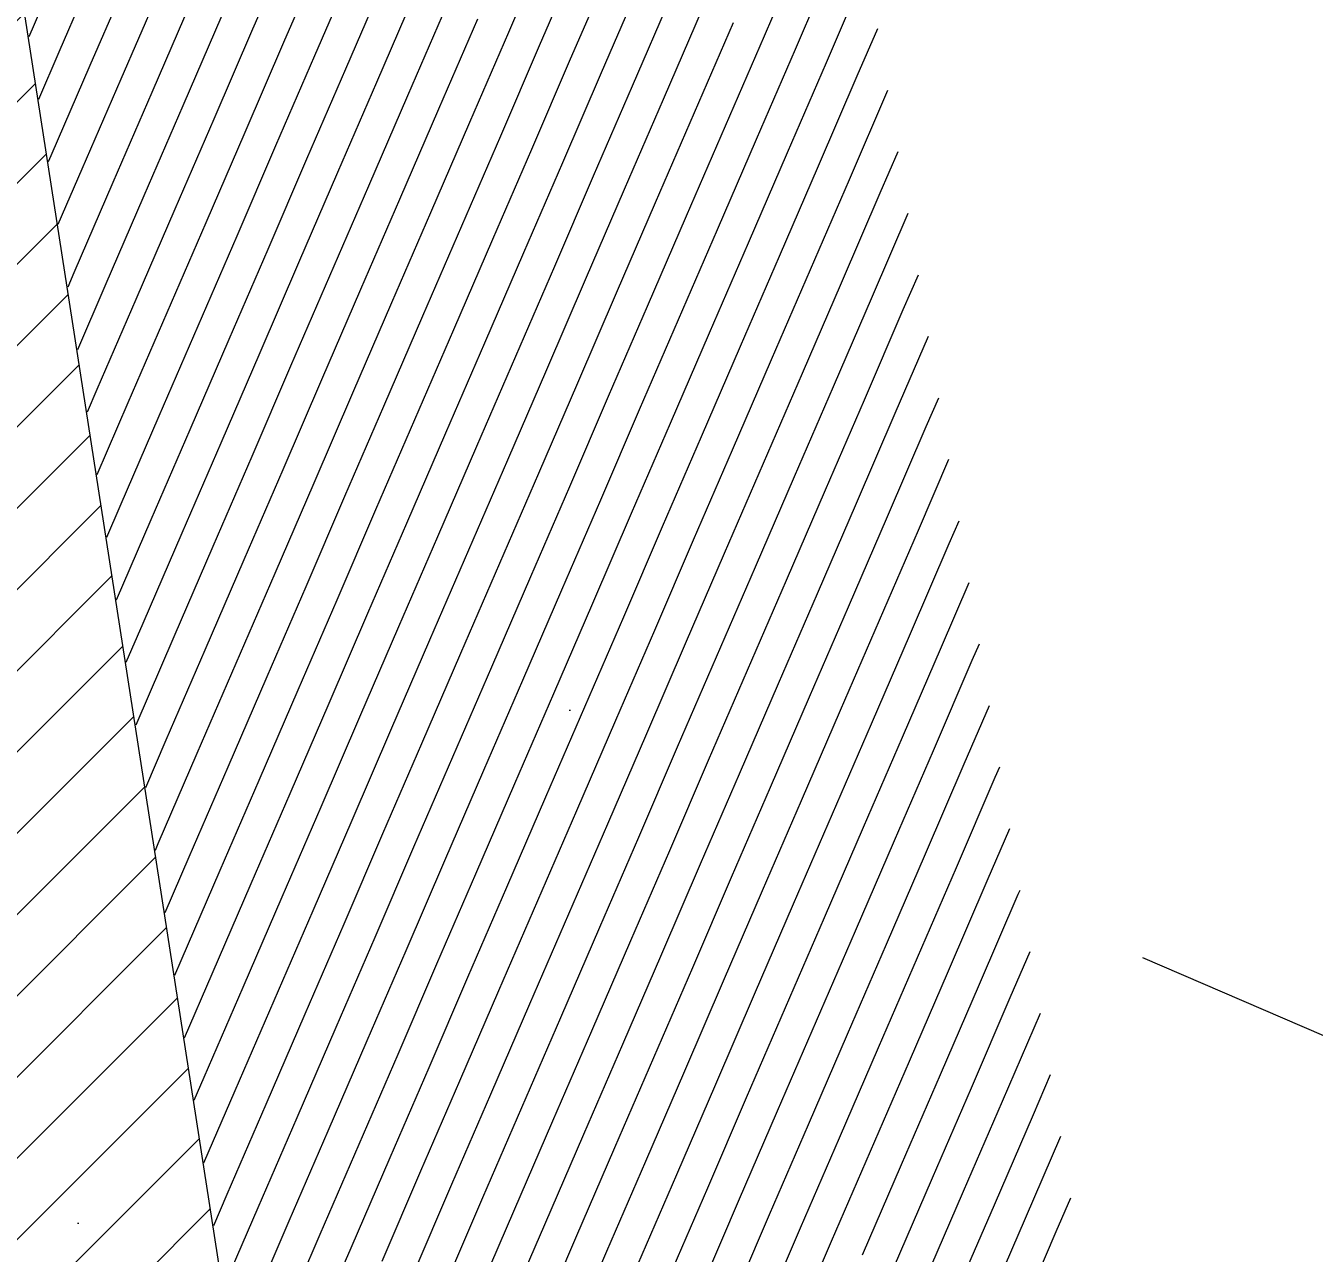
# Model space of a CAD drawing. Header units: millimetres. Extents: x 12535256 to 12566104, y 356204449 to 356234587.
# Drawn here: x 12556497 to 12559412, y 356211705 to 356214482 of the extents above; entities that cross this region are included whole.
import ezdxf
from ezdxf.enums import TextEntityAlignment as Align

# ---------------------------------------------------------------- set-up
doc = ezdxf.new("R2010")
doc.units = ezdxf.units.MM
doc.header["$MEASUREMENT"] = 0
doc.linetypes.add('Dot & Dashed', pattern=[6702.78, 3527.78, -1763.89, 0, -1411.11])
for name, color, linetype in [('New_010 Aussenwände', 7, 'Continuous'), ('New_110 Bemassungen Ausführung', 7, 'Continuous'), ('New_290 Raster _ Achsen', 7, 'Continuous')]:
    doc.layers.add(name, color=color, linetype=linetype)
for name, color, linetype, lineweight in [('New_010 Aussenwände_Pen_No__1', 7, 'Continuous', 13), ('New_010 Aussenwände_Pen_No__96', 8, 'Continuous', 13), ('New_110 Bemassungen Ausführung_Pen_No__1', 7, 'Continuous', 13), ('New_255 Plangrafiken_Pen_No__39', 8, 'Continuous', 13), ('New_290 Raster _ Achsen_Pen_No__108', 7, 'Continuous', 13)]:
    doc.layers.add(name, color=color, linetype=linetype, lineweight=lineweight)
doc.styles.add('GENERATED_STYLE_1', font='arial.ttf')
doc.dimstyles.new('GENERATED_STYLE__1', dxfattribs={"dimtxt": 125, "dimasz": 47.5, "dimexe": 0.18, "dimexo": 2, "dimgap": 0, "dimtad": 1, "dimlfac": 0.001, "dimzin": 0, "dimdsep": 46, "dimtxsty": 'GENERATED_STYLE_1', "dimblk": 'ARROWHEAD_2', "dimblk1": 'ARROWHEAD_2', "dimblk2": 'ARROWHEAD_2', "dimcen": 0.09, "dimclrd": 7, "dimclre": 7, "dimclrt": 7, "dimadec": 0, "dimazin": 0, "dimtfac": 1, "dimtdec": 4, "dimtmove": 0, "dimatfit": 3, "dimfxl": 1, "dimtolj": 1, "dimtzin": 0, "dimarcsym": 0})

# ---------------------------------------------------------------- blocks, each defined once
blk = doc.blocks.new('*X19', base_point=(12240439.2, 356160438.4))
at = {"layer": 'New_255 Plangrafiken_Pen_No__39', "color": 8, "linetype": 'Continuous', "lineweight": 13}
for p, q in [((12557098.5, 356214678.1), (12557010.4, 356214474.2)), ((12557098.5, 356214678.1), (12557010.4, 356214474.2)), ((12556590.1, 356214655.8), (12556504.1, 356214456.6)), ((12556590.1, 356214655.8), (12556504.1, 356214456.6)), ((12557168.6, 356214647.9), (12557080.5, 356214444)), ((12557168.6, 356214647.9), (12557080.5, 356214444)), ((12557677, 356214670.2), (12557588.9, 356214466.3)), ((12557677, 356214670.2), (12557588.9, 356214466.3)), ((12558255.4, 356214662.3), (12558167.4, 356214458.4)), ((12558255.4, 356214662.3), (12558167.4, 356214458.4)), ((12556660.2, 356214625.5), (12556572.1, 356214421.6)), ((12556660.2, 356214625.5), (12556572.1, 356214421.6)), ((12557238.6, 356214617.6), (12557150.5, 356214413.7)), ((12557238.6, 356214617.6), (12557150.5, 356214413.7)), ((12557747, 356214640), (12557658.9, 356214436)), ((12557747, 356214640), (12557658.9, 356214436)), ((12558325.5, 356214632), (12558237.4, 356214428.1)), ((12558325.5, 356214632), (12558237.4, 356214428.1)), ((12556730.2, 356214595.3), (12556642.1, 356214391.4)), ((12556730.2, 356214595.3), (12556642.1, 356214391.4)), ((12557308.7, 356214587.4), (12557220.6, 356214383.4)), ((12557308.7, 356214587.4), (12557220.6, 356214383.4)), ((12557817.1, 356214609.7), (12557729, 356214405.8)), ((12557817.1, 356214609.7), (12557729, 356214405.8)), ((12558395.6, 356214601.8), (12558307.5, 356214397.9)), ((12558395.6, 356214601.8), (12558307.5, 356214397.9)), ((12556800.3, 356214565), (12556712.2, 356214361.1)), ((12556800.3, 356214565), (12556712.2, 356214361.1)), ((12557378.7, 356214557.1), (12557290.6, 356214353.2)), ((12557378.7, 356214557.1), (12557290.6, 356214353.2)), ((12557887.1, 356214579.4), (12557799.1, 356214375.5)), ((12557887.1, 356214579.4), (12557799.1, 356214375.5)), ((12556870.3, 356214534.8), (12556782.2, 356214330.8)), ((12556870.3, 356214534.8), (12556782.2, 356214330.8)), ((12557448.8, 356214526.8), (12557360.7, 356214322.9)), ((12557448.8, 356214526.8), (12557360.7, 356214322.9)), ((12557957.2, 356214549.2), (12557869.1, 356214345.3)), ((12557957.2, 356214549.2), (12557869.1, 356214345.3)), ((12556940.4, 356214504.5), (12556852.3, 356214300.6)), ((12556940.4, 356214504.5), (12556852.3, 356214300.6)), ((12557518.8, 356214496.6), (12557430.8, 356214292.7)), ((12557518.8, 356214496.6), (12557430.8, 356214292.7)), ((12558027.3, 356214518.9), (12557939.2, 356214315)), ((12558027.3, 356214518.9), (12557939.2, 356214315)), ((12557010.4, 356214474.2), (12556922.3, 356214270.3)), ((12557010.4, 356214474.2), (12556922.3, 356214270.3)), ((12558097.3, 356214488.6), (12558009.2, 356214284.7)), ((12558097.3, 356214488.6), (12558009.2, 356214284.7)), ((12558423.7, 356214474.4), (12558377.5, 356214367.6)), ((12558423.7, 356214474.4), (12558377.5, 356214367.6)), ((12557080.5, 356214444), (12556992.4, 356214240.1)), ((12557080.5, 356214444), (12556992.4, 356214240.1)), ((12557588.9, 356214466.3), (12557500.8, 356214262.4)), ((12557588.9, 356214466.3), (12557500.8, 356214262.4)), ((12558167.4, 356214458.4), (12558079.3, 356214254.5)), ((12558167.4, 356214458.4), (12558079.3, 356214254.5)), ((12556572.1, 356214421.6), (12556526, 356214315.1)), ((12556572.1, 356214421.6), (12556526, 356214315.1)), ((12557150.5, 356214413.7), (12557062.4, 356214209.8)), ((12557150.5, 356214413.7), (12557062.4, 356214209.8)), ((12557658.9, 356214436), (12557570.9, 356214232.1)), ((12557658.9, 356214436), (12557570.9, 356214232.1)), ((12558237.4, 356214428.1), (12558149.3, 356214224.2)), ((12558237.4, 356214428.1), (12558149.3, 356214224.2)), ((12556642.1, 356214391.4), (12556554, 356214187.5)), ((12556642.1, 356214391.4), (12556554, 356214187.5)), ((12557220.6, 356214383.4), (12557132.5, 356214179.5)), ((12557220.6, 356214383.4), (12557132.5, 356214179.5)), ((12557729, 356214405.8), (12557640.9, 356214201.9)), ((12557729, 356214405.8), (12557640.9, 356214201.9)), ((12558307.5, 356214397.9), (12558219.4, 356214193.9)), ((12558307.5, 356214397.9), (12558219.4, 356214193.9)), ((12556712.2, 356214361.1), (12556624.1, 356214157.2)), ((12556712.2, 356214361.1), (12556624.1, 356214157.2)), ((12557290.6, 356214353.2), (12557202.6, 356214149.3)), ((12557290.6, 356214353.2), (12557202.6, 356214149.3)), ((12557799.1, 356214375.5), (12557711, 356214171.6)), ((12557799.1, 356214375.5), (12557711, 356214171.6)), ((12558377.5, 356214367.6), (12558289.4, 356214163.7)), ((12558377.5, 356214367.6), (12558289.4, 356214163.7)), ((12556782.2, 356214330.8), (12556694.1, 356214126.9)), ((12556782.2, 356214330.8), (12556694.1, 356214126.9)), ((12557360.7, 356214322.9), (12557272.6, 356214119)), ((12557360.7, 356214322.9), (12557272.6, 356214119)), ((12557869.1, 356214345.3), (12557781, 356214141.3)), ((12557869.1, 356214345.3), (12557781, 356214141.3)), ((12558446.7, 356214335.3), (12558359.5, 356214133.4)), ((12558446.7, 356214335.3), (12558359.5, 356214133.4)), ((12556852.3, 356214300.6), (12556764.2, 356214096.7)), ((12556852.3, 356214300.6), (12556764.2, 356214096.7)), ((12557430.8, 356214292.7), (12557342.7, 356214088.7)), ((12557430.8, 356214292.7), (12557342.7, 356214088.7)), ((12557939.2, 356214315), (12557851.1, 356214111.1)), ((12557939.2, 356214315), (12557851.1, 356214111.1)), ((12556922.3, 356214270.3), (12556834.3, 356214066.4)), ((12556922.3, 356214270.3), (12556834.3, 356214066.4)), ((12558009.2, 356214284.7), (12557921.1, 356214080.8)), ((12558009.2, 356214284.7), (12557921.1, 356214080.8)), ((12556992.4, 356214240.1), (12556904.3, 356214036.1)), ((12556992.4, 356214240.1), (12556904.3, 356214036.1)), ((12557500.8, 356214262.4), (12557412.7, 356214058.5)), ((12557500.8, 356214262.4), (12557412.7, 356214058.5)), ((12558079.3, 356214254.5), (12557991.2, 356214050.6)), ((12558079.3, 356214254.5), (12557991.2, 356214050.6)), ((12557062.4, 356214209.8), (12556974.4, 356214005.9)), ((12557062.4, 356214209.8), (12556974.4, 356214005.9)), ((12557570.9, 356214232.1), (12557482.8, 356214028.2)), ((12557570.9, 356214232.1), (12557482.8, 356214028.2)), ((12558149.3, 356214224.2), (12558061.2, 356214020.3)), ((12558149.3, 356214224.2), (12558061.2, 356214020.3)), ((12556554, 356214187.5), (12556548, 356214173.5)), ((12556554, 356214187.5), (12556548, 356214173.5)), ((12557132.5, 356214179.5), (12557044.4, 356213975.6)), ((12557132.5, 356214179.5), (12557044.4, 356213975.6)), ((12557640.9, 356214201.9), (12557552.8, 356213998)), ((12557640.9, 356214201.9), (12557552.8, 356213998)), ((12558219.4, 356214193.9), (12558131.3, 356213990)), ((12558219.4, 356214193.9), (12558131.3, 356213990)), ((12558469.7, 356214196.1), (12558429.5, 356214103.2)), ((12558469.7, 356214196.1), (12558429.5, 356214103.2)), ((12556624.1, 356214157.2), (12556570, 356214032)), ((12556624.1, 356214157.2), (12556570, 356214032)), ((12557202.6, 356214149.3), (12557114.5, 356213945.4)), ((12557202.6, 356214149.3), (12557114.5, 356213945.4)), ((12557711, 356214171.6), (12557622.9, 356213967.7)), ((12557711, 356214171.6), (12557622.9, 356213967.7)), ((12558289.4, 356214163.7), (12558201.3, 356213959.8)), ((12558289.4, 356214163.7), (12558201.3, 356213959.8)), ((12556694.1, 356214126.9), (12556606.1, 356213923)), ((12556694.1, 356214126.9), (12556606.1, 356213923)), ((12557272.6, 356214119), (12557184.5, 356213915.1)), ((12557272.6, 356214119), (12557184.5, 356213915.1)), ((12557781, 356214141.3), (12557692.9, 356213937.4)), ((12557781, 356214141.3), (12557692.9, 356213937.4)), ((12558359.5, 356214133.4), (12558271.4, 356213929.5)), ((12558359.5, 356214133.4), (12558271.4, 356213929.5)), ((12556764.2, 356214096.7), (12556676.1, 356213892.8)), ((12556764.2, 356214096.7), (12556676.1, 356213892.8)), ((12557342.7, 356214088.7), (12557254.6, 356213884.8)), ((12557342.7, 356214088.7), (12557254.6, 356213884.8)), ((12557851.1, 356214111.1), (12557763, 356213907.2)), ((12557851.1, 356214111.1), (12557763, 356213907.2)), ((12558429.5, 356214103.2), (12558341.5, 356213899.2)), ((12558429.5, 356214103.2), (12558341.5, 356213899.2)), ((12556834.3, 356214066.4), (12556746.2, 356213862.5)), ((12556834.3, 356214066.4), (12556746.2, 356213862.5)), ((12557921.1, 356214080.8), (12557833, 356213876.9)), ((12557921.1, 356214080.8), (12557833, 356213876.9)), ((12556904.3, 356214036.1), (12556816.2, 356213832.2)), ((12556904.3, 356214036.1), (12556816.2, 356213832.2)), ((12557412.7, 356214058.5), (12557324.6, 356213854.6)), ((12557412.7, 356214058.5), (12557324.6, 356213854.6)), ((12557991.2, 356214050.6), (12557903.1, 356213846.6)), ((12557991.2, 356214050.6), (12557903.1, 356213846.6)), ((12558492.7, 356214056.9), (12558411.5, 356213869)), ((12558492.7, 356214056.9), (12558411.5, 356213869)), ((12556974.4, 356214005.9), (12556886.3, 356213802)), ((12556974.4, 356214005.9), (12556886.3, 356213802)), ((12557482.8, 356214028.2), (12557394.7, 356213824.3)), ((12557482.8, 356214028.2), (12557394.7, 356213824.3)), ((12558061.2, 356214020.3), (12557973.2, 356213816.4)), ((12558061.2, 356214020.3), (12557973.2, 356213816.4)), ((12557044.4, 356213975.6), (12556956.3, 356213771.7)), ((12557044.4, 356213975.6), (12556956.3, 356213771.7)), ((12557552.8, 356213998), (12557464.7, 356213794)), ((12557552.8, 356213998), (12557464.7, 356213794)), ((12558131.3, 356213990), (12558043.2, 356213786.1)), ((12558131.3, 356213990), (12558043.2, 356213786.1)), ((12557114.5, 356213945.4), (12557026.4, 356213741.4)), ((12557114.5, 356213945.4), (12557026.4, 356213741.4)), ((12557622.9, 356213967.7), (12557534.8, 356213763.8)), ((12557622.9, 356213967.7), (12557534.8, 356213763.8)), ((12558201.3, 356213959.8), (12558113.3, 356213755.9)), ((12558201.3, 356213959.8), (12558113.3, 356213755.9)), ((12556606.1, 356213923), (12556592, 356213890.4)), ((12556606.1, 356213923), (12556592, 356213890.4)), ((12557184.5, 356213915.1), (12557096.4, 356213711.2)), ((12557184.5, 356213915.1), (12557096.4, 356213711.2)), ((12557692.9, 356213937.4), (12557604.9, 356213733.5)), ((12557692.9, 356213937.4), (12557604.9, 356213733.5)), ((12558271.4, 356213929.5), (12558183.3, 356213725.6)), ((12558271.4, 356213929.5), (12558183.3, 356213725.6)), ((12558515.7, 356213917.7), (12558481.6, 356213838.7)), ((12558515.7, 356213917.7), (12558481.6, 356213838.7)), ((12556676.1, 356213892.8), (12556613.9, 356213748.8)), ((12556676.1, 356213892.8), (12556613.9, 356213748.8)), ((12557254.6, 356213884.8), (12557166.5, 356213680.9)), ((12557254.6, 356213884.8), (12557166.5, 356213680.9)), ((12557763, 356213907.2), (12557674.9, 356213703.3)), ((12557763, 356213907.2), (12557674.9, 356213703.3)), ((12558341.5, 356213899.2), (12558253.4, 356213695.3)), ((12558341.5, 356213899.2), (12558253.4, 356213695.3)), ((12556746.2, 356213862.5), (12556658.1, 356213658.6)), ((12556746.2, 356213862.5), (12556658.1, 356213658.6)), ((12557833, 356213876.9), (12557745, 356213673)), ((12557833, 356213876.9), (12557745, 356213673)), ((12558411.5, 356213869), (12558323.4, 356213665.1)), ((12558411.5, 356213869), (12558323.4, 356213665.1)), ((12556816.2, 356213832.2), (12556728.1, 356213628.3)), ((12556816.2, 356213832.2), (12556728.1, 356213628.3)), ((12557324.6, 356213854.6), (12557236.5, 356213650.7)), ((12557324.6, 356213854.6), (12557236.5, 356213650.7)), ((12557903.1, 356213846.6), (12557815, 356213642.7)), ((12557903.1, 356213846.6), (12557815, 356213642.7)), ((12558481.6, 356213838.7), (12558393.5, 356213634.8)), ((12558481.6, 356213838.7), (12558393.5, 356213634.8)), ((12556886.3, 356213802), (12556798.2, 356213598.1)), ((12556886.3, 356213802), (12556798.2, 356213598.1)), ((12557394.7, 356213824.3), (12557306.6, 356213620.4)), ((12557394.7, 356213824.3), (12557306.6, 356213620.4)), ((12557973.2, 356213816.4), (12557885.1, 356213612.5)), ((12557973.2, 356213816.4), (12557885.1, 356213612.5)), ((12556956.3, 356213771.7), (12556868.2, 356213567.8)), ((12556956.3, 356213771.7), (12556868.2, 356213567.8)), ((12557464.7, 356213794), (12557376.7, 356213590.1)), ((12557464.7, 356213794), (12557376.7, 356213590.1)), ((12558043.2, 356213786.1), (12557955.1, 356213582.2)), ((12558043.2, 356213786.1), (12557955.1, 356213582.2)), ((12558538.7, 356213778.5), (12558463.5, 356213604.5)), ((12558538.7, 356213778.5), (12558463.5, 356213604.5)), ((12557026.4, 356213741.4), (12556938.3, 356213537.5)), ((12557026.4, 356213741.4), (12556938.3, 356213537.5)), ((12557534.8, 356213763.8), (12557446.7, 356213559.9)), ((12557534.8, 356213763.8), (12557446.7, 356213559.9)), ((12558113.3, 356213755.9), (12558025.2, 356213551.9)), ((12558113.3, 356213755.9), (12558025.2, 356213551.9)), ((12557096.4, 356213711.2), (12557008.4, 356213507.3)), ((12557096.4, 356213711.2), (12557008.4, 356213507.3)), ((12557604.9, 356213733.5), (12557516.8, 356213529.6)), ((12557604.9, 356213733.5), (12557516.8, 356213529.6)), ((12558183.3, 356213725.6), (12558095.2, 356213521.7)), ((12558183.3, 356213725.6), (12558095.2, 356213521.7)), ((12557166.5, 356213680.9), (12557078.4, 356213477)), ((12557166.5, 356213680.9), (12557078.4, 356213477)), ((12557674.9, 356213703.3), (12557586.8, 356213499.3)), ((12557674.9, 356213703.3), (12557586.8, 356213499.3)), ((12558253.4, 356213695.3), (12558165.3, 356213491.4)), ((12558253.4, 356213695.3), (12558165.3, 356213491.4)), ((12556658.1, 356213658.6), (12556635.9, 356213607.3)), ((12556658.1, 356213658.6), (12556635.9, 356213607.3)), ((12557745, 356213673), (12557656.9, 356213469.1)), ((12557745, 356213673), (12557656.9, 356213469.1)), ((12558323.4, 356213665.1), (12558235.3, 356213461.2)), ((12558323.4, 356213665.1), (12558235.3, 356213461.2)), ((12556728.1, 356213628.3), (12556657.9, 356213465.7)), ((12556728.1, 356213628.3), (12556657.9, 356213465.7)), ((12557236.5, 356213650.7), (12557148.5, 356213446.7)), ((12557236.5, 356213650.7), (12557148.5, 356213446.7)), ((12557815, 356213642.7), (12557726.9, 356213438.8)), ((12557815, 356213642.7), (12557726.9, 356213438.8)), ((12558393.5, 356213634.8), (12558305.4, 356213430.9)), ((12558393.5, 356213634.8), (12558305.4, 356213430.9)), ((12558561.7, 356213639.3), (12558533.6, 356213574.3)), ((12558561.7, 356213639.3), (12558533.6, 356213574.3)), ((12556798.2, 356213598.1), (12556710.1, 356213394.2)), ((12556798.2, 356213598.1), (12556710.1, 356213394.2)), ((12557306.6, 356213620.4), (12557218.5, 356213416.5)), ((12557306.6, 356213620.4), (12557218.5, 356213416.5)), ((12557885.1, 356213612.5), (12557797, 356213408.6)), ((12557885.1, 356213612.5), (12557797, 356213408.6)), ((12558463.5, 356213604.5), (12558375.4, 356213400.6)), ((12558463.5, 356213604.5), (12558375.4, 356213400.6)), ((12556868.2, 356213567.8), (12556780.2, 356213363.9)), ((12556868.2, 356213567.8), (12556780.2, 356213363.9)), ((12557376.7, 356213590.1), (12557288.6, 356213386.2)), ((12557376.7, 356213590.1), (12557288.6, 356213386.2)), ((12557955.1, 356213582.2), (12557867, 356213378.3)), ((12557955.1, 356213582.2), (12557867, 356213378.3)), ((12558533.6, 356213574.3), (12558445.5, 356213370.4)), ((12558533.6, 356213574.3), (12558445.5, 356213370.4)), ((12556938.3, 356213537.5), (12556850.2, 356213333.6)), ((12556938.3, 356213537.5), (12556850.2, 356213333.6)), ((12557446.7, 356213559.9), (12557358.6, 356213356)), ((12557446.7, 356213559.9), (12557358.6, 356213356)), ((12558025.2, 356213551.9), (12557937.1, 356213348)), ((12558025.2, 356213551.9), (12557937.1, 356213348)), ((12557008.4, 356213507.3), (12556920.3, 356213303.4)), ((12557008.4, 356213507.3), (12556920.3, 356213303.4)), ((12557516.8, 356213529.6), (12557428.7, 356213325.7)), ((12557516.8, 356213529.6), (12557428.7, 356213325.7)), ((12558095.2, 356213521.7), (12558007.1, 356213317.8)), ((12558095.2, 356213521.7), (12558007.1, 356213317.8)), ((12557078.4, 356213477), (12556990.3, 356213273.1)), ((12557078.4, 356213477), (12556990.3, 356213273.1)), ((12557586.8, 356213499.3), (12557498.7, 356213295.4)), ((12557586.8, 356213499.3), (12557498.7, 356213295.4)), ((12558165.3, 356213491.4), (12558077.2, 356213287.5)), ((12558165.3, 356213491.4), (12558077.2, 356213287.5)), ((12558584.7, 356213500.1), (12558515.6, 356213340.1)), ((12558584.7, 356213500.1), (12558515.6, 356213340.1)), ((12557656.9, 356213469.1), (12557568.8, 356213265.2)), ((12557656.9, 356213469.1), (12557568.8, 356213265.2)), ((12558235.3, 356213461.2), (12558147.3, 356213257.2)), ((12558235.3, 356213461.2), (12558147.3, 356213257.2)), ((12557148.5, 356213446.7), (12557060.4, 356213242.8)), ((12557148.5, 356213446.7), (12557060.4, 356213242.8)), ((12557726.9, 356213438.8), (12557638.8, 356213234.9)), ((12557726.9, 356213438.8), (12557638.8, 356213234.9)), ((12558305.4, 356213430.9), (12558217.3, 356213227)), ((12558305.4, 356213430.9), (12558217.3, 356213227)), ((12556710.1, 356213394.2), (12556679.9, 356213324.1)), ((12556710.1, 356213394.2), (12556679.9, 356213324.1)), ((12557218.5, 356213416.5), (12557130.4, 356213212.6)), ((12557218.5, 356213416.5), (12557130.4, 356213212.6)), ((12557797, 356213408.6), (12557708.9, 356213204.7)), ((12557797, 356213408.6), (12557708.9, 356213204.7)), ((12558375.4, 356213400.6), (12558287.4, 356213196.7)), ((12558375.4, 356213400.6), (12558287.4, 356213196.7)), ((12556780.2, 356213363.9), (12556701.8, 356213182.6)), ((12556780.2, 356213363.9), (12556701.8, 356213182.6)), ((12557288.6, 356213386.2), (12557200.5, 356213182.3)), ((12557288.6, 356213386.2), (12557200.5, 356213182.3)), ((12557867, 356213378.3), (12557779, 356213174.4)), ((12557867, 356213378.3), (12557779, 356213174.4)), ((12558445.5, 356213370.4), (12558357.4, 356213166.5)), ((12558445.5, 356213370.4), (12558357.4, 356213166.5)), ((12558607.7, 356213360.9), (12558585.6, 356213309.8)), ((12558607.7, 356213360.9), (12558585.6, 356213309.8)), ((12556850.2, 356213333.6), (12556762.1, 356213129.7)), ((12556850.2, 356213333.6), (12556762.1, 356213129.7)), ((12557358.6, 356213356), (12557270.5, 356213152.1)), ((12557358.6, 356213356), (12557270.5, 356213152.1)), ((12557937.1, 356213348), (12557849, 356213144.1)), ((12557937.1, 356213348), (12557849, 356213144.1)), ((12558515.6, 356213340.1), (12558427.5, 356213136.2)), ((12558515.6, 356213340.1), (12558427.5, 356213136.2)), ((12556920.3, 356213303.4), (12556832.2, 356213099.5)), ((12556920.3, 356213303.4), (12556832.2, 356213099.5)), ((12557428.7, 356213325.7), (12557340.6, 356213121.8)), ((12557428.7, 356213325.7), (12557340.6, 356213121.8)), ((12558007.1, 356213317.8), (12557919.1, 356213113.9)), ((12558007.1, 356213317.8), (12557919.1, 356213113.9)), ((12558585.6, 356213309.8), (12558497.5, 356213105.9)), ((12558585.6, 356213309.8), (12558497.5, 356213105.9)), ((12556990.3, 356213273.1), (12556902.2, 356213069.2)), ((12556990.3, 356213273.1), (12556902.2, 356213069.2)), ((12557498.7, 356213295.4), (12557410.6, 356213091.5)), ((12557498.7, 356213295.4), (12557410.6, 356213091.5)), ((12558077.2, 356213287.5), (12557989.1, 356213083.6)), ((12558077.2, 356213287.5), (12557989.1, 356213083.6)), ((12557568.8, 356213265.2), (12557480.7, 356213061.3)), ((12557568.8, 356213265.2), (12557480.7, 356213061.3)), ((12558147.3, 356213257.2), (12558059.2, 356213053.3)), ((12558147.3, 356213257.2), (12558059.2, 356213053.3)), ((12557060.4, 356213242.8), (12556972.3, 356213038.9)), ((12557060.4, 356213242.8), (12556972.3, 356213038.9)), ((12557638.8, 356213234.9), (12557550.8, 356213031)), ((12557638.8, 356213234.9), (12557550.8, 356213031)), ((12558217.3, 356213227), (12558129.2, 356213023.1)), ((12558217.3, 356213227), (12558129.2, 356213023.1)), ((12558630.6, 356213221.7), (12558567.6, 356213075.7)), ((12558630.6, 356213221.7), (12558567.6, 356213075.7)), ((12557130.4, 356213212.6), (12557042.3, 356213008.7)), ((12557130.4, 356213212.6), (12557042.3, 356213008.7)), ((12557708.9, 356213204.7), (12557620.8, 356213000.7)), ((12557708.9, 356213204.7), (12557620.8, 356213000.7)), ((12558287.4, 356213196.7), (12558199.3, 356212992.8)), ((12558287.4, 356213196.7), (12558199.3, 356212992.8)), ((12557200.5, 356213182.3), (12557112.4, 356212978.4)), ((12557200.5, 356213182.3), (12557112.4, 356212978.4)), ((12557779, 356213174.4), (12557690.9, 356212970.5)), ((12557779, 356213174.4), (12557690.9, 356212970.5)), ((12558357.4, 356213166.5), (12558269.3, 356212962.6)), ((12558357.4, 356213166.5), (12558269.3, 356212962.6)), ((12556762.1, 356213129.7), (12556723.8, 356213041)), ((12556762.1, 356213129.7), (12556723.8, 356213041)), ((12557270.5, 356213152.1), (12557182.5, 356212948.1)), ((12557270.5, 356213152.1), (12557182.5, 356212948.1)), ((12557849, 356213144.1), (12557760.9, 356212940.2)), ((12557849, 356213144.1), (12557760.9, 356212940.2)), ((12558427.5, 356213136.2), (12558339.4, 356212932.3)), ((12558427.5, 356213136.2), (12558339.4, 356212932.3)), ((12556832.2, 356213099.5), (12556745.8, 356212899.4)), ((12556832.2, 356213099.5), (12556745.8, 356212899.4)), ((12557340.6, 356213121.8), (12557252.5, 356212917.9)), ((12557340.6, 356213121.8), (12557252.5, 356212917.9)), ((12557919.1, 356213113.9), (12557831, 356212910)), ((12557919.1, 356213113.9), (12557831, 356212910)), ((12558497.5, 356213105.9), (12558409.4, 356212902)), ((12558497.5, 356213105.9), (12558409.4, 356212902)), ((12556902.2, 356213069.2), (12556814.1, 356212865.3)), ((12556902.2, 356213069.2), (12556814.1, 356212865.3)), ((12557410.6, 356213091.5), (12557322.6, 356212887.6)), ((12557410.6, 356213091.5), (12557322.6, 356212887.6)), ((12557989.1, 356213083.6), (12557901, 356212879.7)), ((12557989.1, 356213083.6), (12557901, 356212879.7)), ((12558567.6, 356213075.7), (12558479.5, 356212871.8)), ((12558567.6, 356213075.7), (12558479.5, 356212871.8)), ((12558653.6, 356213082.5), (12558637.6, 356213045.4)), ((12558653.6, 356213082.5), (12558637.6, 356213045.4)), ((12557480.7, 356213061.3), (12557392.6, 356212857.4)), ((12557480.7, 356213061.3), (12557392.6, 356212857.4)), ((12558059.2, 356213053.3), (12557971.1, 356212849.4)), ((12558059.2, 356213053.3), (12557971.1, 356212849.4)), ((12558637.6, 356213045.4), (12558549.5, 356212841.5)), ((12558637.6, 356213045.4), (12558549.5, 356212841.5)), ((12556972.3, 356213038.9), (12556884.2, 356212835)), ((12556972.3, 356213038.9), (12556884.2, 356212835)), ((12557550.8, 356213031), (12557462.7, 356212827.1)), ((12557550.8, 356213031), (12557462.7, 356212827.1)), ((12558129.2, 356213023.1), (12558041.1, 356212819.2)), ((12558129.2, 356213023.1), (12558041.1, 356212819.2)), ((12557042.3, 356213008.7), (12556954.3, 356212804.8)), ((12557042.3, 356213008.7), (12556954.3, 356212804.8)), ((12557620.8, 356213000.7), (12557532.7, 356212796.8)), ((12557620.8, 356213000.7), (12557532.7, 356212796.8)), ((12558199.3, 356212992.8), (12558111.2, 356212788.9)), ((12558199.3, 356212992.8), (12558111.2, 356212788.9)), ((12557112.4, 356212978.4), (12557024.3, 356212774.5)), ((12557112.4, 356212978.4), (12557024.3, 356212774.5)), ((12557690.9, 356212970.5), (12557602.8, 356212766.6)), ((12557690.9, 356212970.5), (12557602.8, 356212766.6)), ((12558269.3, 356212962.6), (12558181.2, 356212758.6)), ((12558269.3, 356212962.6), (12558181.2, 356212758.6)), ((12557182.5, 356212948.1), (12557094.4, 356212744.2)), ((12557182.5, 356212948.1), (12557094.4, 356212744.2)), ((12557760.9, 356212940.2), (12557672.8, 356212736.3)), ((12557760.9, 356212940.2), (12557672.8, 356212736.3)), ((12558339.4, 356212932.3), (12558251.3, 356212728.4)), ((12558339.4, 356212932.3), (12558251.3, 356212728.4)), ((12558676.6, 356212943.3), (12558619.6, 356212811.2)), ((12558676.6, 356212943.3), (12558619.6, 356212811.2)), ((12557252.5, 356212917.9), (12557164.4, 356212714)), ((12557252.5, 356212917.9), (12557164.4, 356212714)), ((12557831, 356212910), (12557742.9, 356212706)), ((12557831, 356212910), (12557742.9, 356212706)), ((12558409.4, 356212902), (12558321.4, 356212698.1)), ((12558409.4, 356212902), (12558321.4, 356212698.1)), ((12556814.1, 356212865.3), (12556767.8, 356212757.9)), ((12556814.1, 356212865.3), (12556767.8, 356212757.9)), ((12557322.6, 356212887.6), (12557234.5, 356212683.7)), ((12557322.6, 356212887.6), (12557234.5, 356212683.7)), ((12557901, 356212879.7), (12557812.9, 356212675.8)), ((12557901, 356212879.7), (12557812.9, 356212675.8)), ((12558479.5, 356212871.8), (12558391.4, 356212667.9)), ((12558479.5, 356212871.8), (12558391.4, 356212667.9)), ((12557392.6, 356212857.4), (12557304.5, 356212653.4)), ((12557392.6, 356212857.4), (12557304.5, 356212653.4)), ((12557971.1, 356212849.4), (12557883, 356212645.5)), ((12557971.1, 356212849.4), (12557883, 356212645.5)), ((12558549.5, 356212841.5), (12558461.5, 356212637.6)), ((12558549.5, 356212841.5), (12558461.5, 356212637.6)), ((12556884.2, 356212835), (12556796.1, 356212631.1)), ((12556884.2, 356212835), (12556796.1, 356212631.1)), ((12557462.7, 356212827.1), (12557374.6, 356212623.2)), ((12557462.7, 356212827.1), (12557374.6, 356212623.2)), ((12558041.1, 356212819.2), (12557953.1, 356212615.3)), ((12558041.1, 356212819.2), (12557953.1, 356212615.3)), ((12558619.6, 356212811.2), (12558531.5, 356212607.3)), ((12558619.6, 356212811.2), (12558531.5, 356212607.3)), ((12556954.3, 356212804.8), (12556866.2, 356212600.8)), ((12556954.3, 356212804.8), (12556866.2, 356212600.8)), ((12557532.7, 356212796.8), (12557444.6, 356212592.9)), ((12557532.7, 356212796.8), (12557444.6, 356212592.9)), ((12558111.2, 356212788.9), (12558023.1, 356212585)), ((12558111.2, 356212788.9), (12558023.1, 356212585)), ((12558689.7, 356212781), (12558601.6, 356212577.1)), ((12558689.7, 356212781), (12558601.6, 356212577.1)), ((12558699.6, 356212804.1), (12558689.7, 356212781)), ((12558699.6, 356212804.1), (12558689.7, 356212781)), ((12557024.3, 356212774.5), (12556936.2, 356212570.6)), ((12557024.3, 356212774.5), (12556936.2, 356212570.6)), ((12557602.8, 356212766.6), (12557514.7, 356212562.7)), ((12557602.8, 356212766.6), (12557514.7, 356212562.7)), ((12558181.2, 356212758.6), (12558093.2, 356212554.7)), ((12558181.2, 356212758.6), (12558093.2, 356212554.7)), ((12557094.4, 356212744.2), (12557006.3, 356212540.3)), ((12557094.4, 356212744.2), (12557006.3, 356212540.3)), ((12557672.8, 356212736.3), (12557584.7, 356212532.4)), ((12557672.8, 356212736.3), (12557584.7, 356212532.4)), ((12558251.3, 356212728.4), (12558163.2, 356212524.5)), ((12558251.3, 356212728.4), (12558163.2, 356212524.5)), ((12557164.4, 356212714), (12557076.3, 356212510.1)), ((12557164.4, 356212714), (12557076.3, 356212510.1)), ((12557742.9, 356212706), (12557654.8, 356212502.1)), ((12557742.9, 356212706), (12557654.8, 356212502.1)), ((12558321.4, 356212698.1), (12558233.3, 356212494.2)), ((12558321.4, 356212698.1), (12558233.3, 356212494.2)), ((12557234.5, 356212683.7), (12557146.4, 356212479.8)), ((12557234.5, 356212683.7), (12557146.4, 356212479.8)), ((12557812.9, 356212675.8), (12557724.9, 356212471.9)), ((12557812.9, 356212675.8), (12557724.9, 356212471.9)), ((12558391.4, 356212667.9), (12558303.3, 356212463.9)), ((12558391.4, 356212667.9), (12558303.3, 356212463.9)), ((12558722.6, 356212664.9), (12558671.6, 356212546.8)), ((12558722.6, 356212664.9), (12558671.6, 356212546.8)), ((12557304.5, 356212653.4), (12557216.4, 356212449.5)), ((12557304.5, 356212653.4), (12557216.4, 356212449.5)), ((12557883, 356212645.5), (12557794.9, 356212441.6)), ((12557883, 356212645.5), (12557794.9, 356212441.6)), ((12558461.5, 356212637.6), (12558373.4, 356212433.7)), ((12558461.5, 356212637.6), (12558373.4, 356212433.7)), ((12556796.1, 356212631.1), (12556789.7, 356212616.3)), ((12556796.1, 356212631.1), (12556789.7, 356212616.3)), ((12557374.6, 356212623.2), (12557286.5, 356212419.3)), ((12557374.6, 356212623.2), (12557286.5, 356212419.3)), ((12557953.1, 356212615.3), (12557865, 356212411.3)), ((12557953.1, 356212615.3), (12557865, 356212411.3)), ((12558531.5, 356212607.3), (12558443.4, 356212403.4)), ((12558531.5, 356212607.3), (12558443.4, 356212403.4)), ((12556866.2, 356212600.8), (12556811.7, 356212474.8)), ((12556866.2, 356212600.8), (12556811.7, 356212474.8)), ((12557444.6, 356212592.9), (12557356.6, 356212389)), ((12557444.6, 356212592.9), (12557356.6, 356212389)), ((12558023.1, 356212585), (12557935, 356212381.1)), ((12558023.1, 356212585), (12557935, 356212381.1)), ((12558601.6, 356212577.1), (12558513.5, 356212373.2)), ((12558601.6, 356212577.1), (12558513.5, 356212373.2)), ((12556936.2, 356212570.6), (12556848.1, 356212366.7)), ((12556936.2, 356212570.6), (12556848.1, 356212366.7)), ((12557514.7, 356212562.7), (12557426.6, 356212358.7)), ((12557514.7, 356212562.7), (12557426.6, 356212358.7)), ((12558093.2, 356212554.7), (12558005.1, 356212350.8)), ((12558093.2, 356212554.7), (12558005.1, 356212350.8)), ((12558671.6, 356212546.8), (12558583.5, 356212342.9)), ((12558671.6, 356212546.8), (12558583.5, 356212342.9)), ((12557006.3, 356212540.3), (12556918.2, 356212336.4)), ((12557006.3, 356212540.3), (12556918.2, 356212336.4)), ((12557584.7, 356212532.4), (12557496.7, 356212328.5)), ((12557584.7, 356212532.4), (12557496.7, 356212328.5)), ((12558163.2, 356212524.5), (12558075.1, 356212320.6)), ((12558163.2, 356212524.5), (12558075.1, 356212320.6)), ((12558741.7, 356212516.5), (12558653.6, 356212312.6)), ((12558741.7, 356212516.5), (12558653.6, 356212312.6)), ((12558745.6, 356212525.7), (12558741.7, 356212516.5)), ((12558745.6, 356212525.7), (12558741.7, 356212516.5)), ((12557076.3, 356212510.1), (12556988.2, 356212306.1)), ((12557076.3, 356212510.1), (12556988.2, 356212306.1)), ((12557654.8, 356212502.1), (12557566.7, 356212298.2)), ((12557654.8, 356212502.1), (12557566.7, 356212298.2)), ((12558233.3, 356212494.2), (12558145.2, 356212290.3)), ((12558233.3, 356212494.2), (12558145.2, 356212290.3)), ((12557146.4, 356212479.8), (12557058.3, 356212275.9)), ((12557146.4, 356212479.8), (12557058.3, 356212275.9)), ((12557724.9, 356212471.9), (12557636.8, 356212268)), ((12557724.9, 356212471.9), (12557636.8, 356212268)), ((12558303.3, 356212463.9), (12558215.2, 356212260)), ((12558303.3, 356212463.9), (12558215.2, 356212260)), ((12557216.4, 356212449.5), (12557128.4, 356212245.6)), ((12557216.4, 356212449.5), (12557128.4, 356212245.6)), ((12557794.9, 356212441.6), (12557706.8, 356212237.7)), ((12557794.9, 356212441.6), (12557706.8, 356212237.7)), ((12558373.4, 356212433.7), (12558285.3, 356212229.8)), ((12558373.4, 356212433.7), (12558285.3, 356212229.8)), ((12557286.5, 356212419.3), (12557198.4, 356212215.4)), ((12557286.5, 356212419.3), (12557198.4, 356212215.4)), ((12557865, 356212411.3), (12557776.9, 356212207.4)), ((12557865, 356212411.3), (12557776.9, 356212207.4)), ((12558443.4, 356212403.4), (12558355.3, 356212199.5)), ((12558443.4, 356212403.4), (12558355.3, 356212199.5)), ((12557356.6, 356212389), (12557268.5, 356212185.1)), ((12557356.6, 356212389), (12557268.5, 356212185.1)), ((12557935, 356212381.1), (12557846.9, 356212177.2)), ((12557935, 356212381.1), (12557846.9, 356212177.2)), ((12558513.5, 356212373.2), (12558425.4, 356212169.2)), ((12558513.5, 356212373.2), (12558425.4, 356212169.2)), ((12558768.6, 356212386.5), (12558723.6, 356212282.4)), ((12558768.6, 356212386.5), (12558723.6, 356212282.4)), ((12556848.1, 356212366.7), (12556833.7, 356212333.2)), ((12556848.1, 356212366.7), (12556833.7, 356212333.2)), ((12557426.6, 356212358.7), (12557338.5, 356212154.8)), ((12557426.6, 356212358.7), (12557338.5, 356212154.8)), ((12558005.1, 356212350.8), (12557917, 356212146.9)), ((12558005.1, 356212350.8), (12557917, 356212146.9)), ((12558583.5, 356212342.9), (12558495.5, 356212139)), ((12558583.5, 356212342.9), (12558495.5, 356212139)), ((12556918.2, 356212336.4), (12556855.6, 356212191.6)), ((12556918.2, 356212336.4), (12556855.6, 356212191.6)), ((12557496.7, 356212328.5), (12557408.6, 356212124.6)), ((12557496.7, 356212328.5), (12557408.6, 356212124.6)), ((12558075.1, 356212320.6), (12557987, 356212116.6)), ((12558075.1, 356212320.6), (12557987, 356212116.6)), ((12558653.6, 356212312.6), (12558565.5, 356212108.7)), ((12558653.6, 356212312.6), (12558565.5, 356212108.7)), ((12556988.2, 356212306.1), (12556900.2, 356212102.2)), ((12556988.2, 356212306.1), (12556900.2, 356212102.2)), ((12557566.7, 356212298.2), (12557478.6, 356212094.3)), ((12557566.7, 356212298.2), (12557478.6, 356212094.3)), ((12558145.2, 356212290.3), (12558057.1, 356212086.4)), ((12558145.2, 356212290.3), (12558057.1, 356212086.4)), ((12558723.6, 356212282.4), (12558635.6, 356212078.5)), ((12558723.6, 356212282.4), (12558635.6, 356212078.5)), ((12557058.3, 356212275.9), (12556970.2, 356212072)), ((12557058.3, 356212275.9), (12556970.2, 356212072)), ((12557636.8, 356212268), (12557548.7, 356212064)), ((12557636.8, 356212268), (12557548.7, 356212064)), ((12558215.2, 356212260), (12558127.2, 356212056.1)), ((12558215.2, 356212260), (12558127.2, 356212056.1)), ((12557128.4, 356212245.6), (12557040.3, 356212041.7)), ((12557128.4, 356212245.6), (12557040.3, 356212041.7)), ((12557706.8, 356212237.7), (12557618.7, 356212033.8)), ((12557706.8, 356212237.7), (12557618.7, 356212033.8)), ((12558285.3, 356212229.8), (12558197.2, 356212025.9)), ((12558285.3, 356212229.8), (12558197.2, 356212025.9)), ((12558791.6, 356212247.3), (12558705.6, 356212048.2)), ((12558791.6, 356212247.3), (12558705.6, 356212048.2)), ((12557198.4, 356212215.4), (12557110.3, 356212011.4)), ((12557198.4, 356212215.4), (12557110.3, 356212011.4)), ((12557776.9, 356212207.4), (12557688.8, 356212003.5)), ((12557776.9, 356212207.4), (12557688.8, 356212003.5)), ((12558355.3, 356212199.5), (12558267.3, 356211995.6)), ((12558355.3, 356212199.5), (12558267.3, 356211995.6)), ((12557268.5, 356212185.1), (12557180.4, 356211981.2)), ((12557268.5, 356212185.1), (12557180.4, 356211981.2)), ((12557846.9, 356212177.2), (12557758.8, 356211973.3)), ((12557846.9, 356212177.2), (12557758.8, 356211973.3)), ((12558425.4, 356212169.2), (12558337.3, 356211965.3)), ((12558425.4, 356212169.2), (12558337.3, 356211965.3)), ((12557338.5, 356212154.8), (12557250.4, 356211950.9)), ((12557338.5, 356212154.8), (12557250.4, 356211950.9)), ((12557917, 356212146.9), (12557828.9, 356211943)), ((12557917, 356212146.9), (12557828.9, 356211943)), ((12558495.5, 356212139), (12558407.4, 356211935.1)), ((12558495.5, 356212139), (12558407.4, 356211935.1)), ((12557408.6, 356212124.6), (12557320.5, 356211920.7)), ((12557408.6, 356212124.6), (12557320.5, 356211920.7)), ((12557987, 356212116.6), (12557899, 356211912.7)), ((12557987, 356212116.6), (12557899, 356211912.7)), ((12558565.5, 356212108.7), (12558477.4, 356211904.8)), ((12558565.5, 356212108.7), (12558477.4, 356211904.8)), ((12558814.6, 356212108.1), (12558775.7, 356212017.9)), ((12558814.6, 356212108.1), (12558775.7, 356212017.9)), ((12556900.2, 356212102.2), (12556877.6, 356212050.1)), ((12556900.2, 356212102.2), (12556877.6, 356212050.1)), ((12557478.6, 356212094.3), (12557390.5, 356211890.4)), ((12557478.6, 356212094.3), (12557390.5, 356211890.4)), ((12558057.1, 356212086.4), (12557969, 356211882.5)), ((12558057.1, 356212086.4), (12557969, 356211882.5)), ((12558635.6, 356212078.5), (12558547.5, 356211874.5)), ((12558635.6, 356212078.5), (12558547.5, 356211874.5)), ((12556970.2, 356212072), (12556899.6, 356211908.5)), ((12556970.2, 356212072), (12556899.6, 356211908.5)), ((12557548.7, 356212064), (12557460.6, 356211860.1)), ((12557548.7, 356212064), (12557460.6, 356211860.1)), ((12558127.2, 356212056.1), (12558039.1, 356211852.2)), ((12558127.2, 356212056.1), (12558039.1, 356211852.2)), ((12557040.3, 356212041.7), (12556952.2, 356211837.8)), ((12557040.3, 356212041.7), (12556952.2, 356211837.8)), ((12557618.7, 356212033.8), (12557530.7, 356211829.9)), ((12557618.7, 356212033.8), (12557530.7, 356211829.9)), ((12558197.2, 356212025.9), (12558109.1, 356211821.9)), ((12558197.2, 356212025.9), (12558109.1, 356211821.9)), ((12558705.6, 356212048.2), (12558617.5, 356211844.3)), ((12558705.6, 356212048.2), (12558617.5, 356211844.3)), ((12557110.3, 356212011.4), (12557022.2, 356211807.5)), ((12557110.3, 356212011.4), (12557022.2, 356211807.5)), ((12557688.8, 356212003.5), (12557600.7, 356211799.6)), ((12557688.8, 356212003.5), (12557600.7, 356211799.6)), ((12558267.3, 356211995.6), (12558179.2, 356211791.7)), ((12558267.3, 356211995.6), (12558179.2, 356211791.7)), ((12558775.7, 356212017.9), (12558687.6, 356211814)), ((12558775.7, 356212017.9), (12558687.6, 356211814)), ((12557180.4, 356211981.2), (12557092.3, 356211777.3)), ((12557180.4, 356211981.2), (12557092.3, 356211777.3)), ((12557758.8, 356211973.3), (12557670.8, 356211769.3)), ((12557758.8, 356211973.3), (12557670.8, 356211769.3)), ((12558337.3, 356211965.3), (12558249.2, 356211761.4)), ((12558337.3, 356211965.3), (12558249.2, 356211761.4)), ((12558837.6, 356211968.9), (12558757.6, 356211783.8)), ((12558837.6, 356211968.9), (12558757.6, 356211783.8)), ((12557250.4, 356211950.9), (12557162.3, 356211747)), ((12557250.4, 356211950.9), (12557162.3, 356211747)), ((12557828.9, 356211943), (12557740.8, 356211739.1)), ((12557828.9, 356211943), (12557740.8, 356211739.1)), ((12558407.4, 356211935.1), (12558319.3, 356211731.2)), ((12558407.4, 356211935.1), (12558319.3, 356211731.2)), ((12557320.5, 356211920.7), (12557232.4, 356211716.7)), ((12557320.5, 356211920.7), (12557232.4, 356211716.7)), ((12557899, 356211912.7), (12557810.9, 356211708.8)), ((12557899, 356211912.7), (12557810.9, 356211708.8)), ((12558477.4, 356211904.8), (12558389.3, 356211700.9)), ((12558477.4, 356211904.8), (12558389.3, 356211700.9)), ((12557390.5, 356211890.4), (12557302.5, 356211686.5)), ((12557390.5, 356211890.4), (12557302.5, 356211686.5)), ((12557969, 356211882.5), (12557880.9, 356211678.6)), ((12557969, 356211882.5), (12557880.9, 356211678.6)), ((12558547.5, 356211874.5), (12558459.4, 356211670.6)), ((12558547.5, 356211874.5), (12558459.4, 356211670.6)), ((12557460.6, 356211860.1), (12557372.5, 356211656.2)), ((12557460.6, 356211860.1), (12557372.5, 356211656.2)), ((12558039.1, 356211852.2), (12557951, 356211648.3)), ((12558039.1, 356211852.2), (12557951, 356211648.3)), ((12558617.5, 356211844.3), (12558529.4, 356211640.4)), ((12558617.5, 356211844.3), (12558529.4, 356211640.4)), ((12556952.2, 356211837.8), (12556921.6, 356211766.9)), ((12556952.2, 356211837.8), (12556921.6, 356211766.9)), ((12557530.7, 356211829.9), (12557442.6, 356211626)), ((12557530.7, 356211829.9), (12557442.6, 356211626)), ((12558109.1, 356211821.9), (12558021, 356211618)), ((12558109.1, 356211821.9), (12558021, 356211618)), ((12558860.6, 356211829.7), (12558827.7, 356211753.5)), ((12558860.6, 356211829.7), (12558827.7, 356211753.5)), ((12557022.2, 356211807.5), (12556943.5, 356211625.4)), ((12557022.2, 356211807.5), (12556943.5, 356211625.4)), ((12557600.7, 356211799.6), (12557512.6, 356211595.7)), ((12557600.7, 356211799.6), (12557512.6, 356211595.7)), ((12558179.2, 356211791.7), (12558091.1, 356211587.8)), ((12558179.2, 356211791.7), (12558091.1, 356211587.8)), ((12558687.6, 356211814), (12558599.5, 356211610.1)), ((12558687.6, 356211814), (12558599.5, 356211610.1)), ((12557092.3, 356211777.3), (12557004.2, 356211573.4)), ((12557092.3, 356211777.3), (12557004.2, 356211573.4)), ((12557670.8, 356211769.3), (12557582.7, 356211565.4)), ((12557670.8, 356211769.3), (12557582.7, 356211565.4)), ((12558249.2, 356211761.4), (12558161.1, 356211557.5)), ((12558249.2, 356211761.4), (12558161.1, 356211557.5)), ((12558757.6, 356211783.8), (12558669.6, 356211579.8)), ((12558757.6, 356211783.8), (12558669.6, 356211579.8)), ((12557162.3, 356211747), (12557074.3, 356211543.1)), ((12557162.3, 356211747), (12557074.3, 356211543.1)), ((12557740.8, 356211739.1), (12557652.7, 356211535.2)), ((12557740.8, 356211739.1), (12557652.7, 356211535.2)), ((12558319.3, 356211731.2), (12558231.2, 356211527.2)), ((12558319.3, 356211731.2), (12558231.2, 356211527.2)), ((12558827.7, 356211753.5), (12558739.6, 356211549.6)), ((12558827.7, 356211753.5), (12558739.6, 356211549.6)), ((12557232.4, 356211716.7), (12557144.3, 356211512.8)), ((12557232.4, 356211716.7), (12557144.3, 356211512.8)), ((12557810.9, 356211708.8), (12557722.8, 356211504.9)), ((12557810.9, 356211708.8), (12557722.8, 356211504.9))]:
    blk.add_line(p, q, dxfattribs=at)
blk = doc.blocks.new('Fill_1', base_point=(12240439.2, 356160438.4))
at = {"layer": 'New_255 Plangrafiken_Pen_No__39', "color": 8, "linetype": 'Continuous', "lineweight": 13}
blk.add_blockref('*X19', (12240439.2, 356160438.4), dxfattribs=at)
blk = doc.blocks.new('Wall_21', base_point=(12555428.7, 356218436.4))
at = {"layer": 'New_010 Aussenwände_Pen_No__96', "linetype": 'Continuous', "lineweight": 13}
h = blk.add_hatch(dxfattribs=at)
h.set_pattern_fill('COMMON_BRICK', color=8, style=0, pattern_type=2)
h.set_pattern_definition([(45, (12240439.16, 356160438.36), (-91.92388, 91.92388), [])])
h.paths.add_polyline_path([(12555916.9, 356218225.5), (12555428.7, 356218436.4), (12557217.8, 356206922.9), (12557706, 356206712)])
at = {"layer": 'New_010 Aussenwände_Pen_No__1', "color": 7, "linetype": 'Continuous', "lineweight": 13, "flags": 128}
blk.add_lwpolyline([(12557706, 356206712), (12555916.9, 356218225.5)], dxfattribs=at)
blk = doc.blocks.new('Standard grid marker[43]', base_point=(12539645.8, 356220744.6))
at = {"layer": 'New_290 Raster _ Achsen_Pen_No__108', "color": 7, "linetype": 'Dot & Dashed', "lineweight": 13}
blk.add_line((12540563.8, 356220348), (12561567.2, 356211274.9), dxfattribs=at)
at = {"layer": 'New_290 Raster _ Achsen_Pen_No__108', "color": 7, "lineweight": 13, "style": 'GENERATED_STYLE_1'}
for tag, p in [('AC_MarkerText_1_0', (12539528.5, 356220880.1)), ('AC_MarkerText_1_1', (12562689.2, 356210875))]:
    blk.add_attdef(tag, text='', height=150, rotation=336.6365, dxfattribs=at).set_placement(p, align=Align.TOP_CENTER)
blk = doc.blocks.new('Standard grid marker[48]', base_point=(12557581.8, 356205556.1))
at = {"layer": 'New_290 Raster _ Achsen_Pen_No__108', "color": 7, "linetype": 'Dot & Dashed', "lineweight": 13}
blk.add_line((12557428.3, 356206544.2), (12554130.1, 356227771.8), dxfattribs=at)
at = {"layer": 'New_290 Raster _ Achsen_Pen_No__108', "color": 7, "lineweight": 13, "style": 'GENERATED_STYLE_1'}
for tag, p in [('AC_MarkerText_1_1', (12553993, 356228998.9)), ('AC_MarkerText_1_0', (12557652, 356205449.2))]:
    blk.add_attdef(tag, text='', height=150, rotation=336.6365, dxfattribs=at).set_placement(p, align=Align.TOP_CENTER)
blk = doc.blocks.new('*D215', base_point=(12240439.2, 356160438.4))
at = {"layer": 'New_110 Bemassungen Ausführung_Pen_No__1', "color": 7, "linetype": 'Continuous', "lineweight": 13, "transparency": 16777216}
for p, q in [((12548604.8, 356209118.1), (12548751.7, 356209054.7)), ((12548780.6, 356209076.2), (12548722.7, 356209033.1)), ((12548733.1, 356209011.6), (12548770.2, 356209097.7)), ((12548751.7, 356209054.7), (12549164.8, 356208876.2)), ((12549146.2, 356208833.2), (12549183.4, 356208919.2)), ((12549193.7, 356208897.7), (12549135.8, 356208854.7)), ((12549164.8, 356208876.2), (12557483.2, 356205282.8))]:
    blk.add_line(p, q, dxfattribs=at)
at = {"layer": 'New_110 Bemassungen Ausführung_Pen_No__1', "color": 7, "lineweight": 13, "transparency": 16777216, "insert": (12548880.6, 356209026.2), "char_height": 125, "attachment_point": 7, "rotation": 336.6365, "style": 'GENERATED_STYLE_1'}
blk.add_mtext('\\A1;{\\pql;\\fArial|b0|i0|c0|p0;\\W1.000000;45}', dxfattribs=at)
blk = doc.blocks.new('ARROWHEAD_2')
at = {"color": 0, "linetype": 'Continuous', "lineweight": 0}
for p, q in [((-0.378, -0.655), (0.378, 0.655)), ((0, 0), (-1, 0))]:
    blk.add_line(p, q, dxfattribs=at)
blk = doc.blocks.new('*D216', base_point=(12240439.2, 356160438.4))
at = {"layer": 'New_110 Bemassungen Ausführung_Pen_No__1', "color": 7, "linetype": 'Continuous', "lineweight": 13, "transparency": 16777216}
for p, q in [((12549193.7, 356208897.7), (12549135.8, 356208854.7)), ((12549164.8, 356208876.2), (12557483.2, 356205282.8)), ((12557464.6, 356205239.8), (12557501.7, 356205325.8)), ((12557454.2, 356205261.3), (12557512.1, 356205304.3)), ((12557483.2, 356205282.8), (12557511.2, 356205270.7))]:
    blk.add_line(p, q, dxfattribs=at)
at = {"layer": 'New_110 Bemassungen Ausführung_Pen_No__1', "color": 7, "lineweight": 13, "transparency": 16777216, "insert": (12553180.7, 356207168.6), "char_height": 125, "attachment_point": 7, "rotation": 336.6365, "style": 'GENERATED_STYLE_1'}
blk.add_mtext('\\A1;{\\pql;\\fArial|b0|i0|c0|p0;\\W1.000000;9,06}', dxfattribs=at)
blk = doc.blocks.new('*D217', base_point=(12240439.2, 356160438.4))
at = {"layer": 'New_110 Bemassungen Ausführung_Pen_No__1', "color": 7, "linetype": 'Continuous', "lineweight": 13, "transparency": 16777216}
for p, q in [((12538575.7, 356212854.8), (12538612.9, 356212940.9)), ((12538623.2, 356212919.4), (12538565.3, 356212876.3)), ((12538566.2, 356212910), (12538594.3, 356212897.8)), ((12538594.3, 356212897.8), (12557283.8, 356204824.3)), ((12557265.2, 356204781.3), (12557302.3, 356204867.3)), ((12557254.8, 356204802.8), (12557312.7, 356204845.8)), ((12557283.8, 356204824.3), (12557311.8, 356204812.2))]:
    blk.add_line(p, q, dxfattribs=at)
at = {"layer": 'New_110 Bemassungen Ausführung_Pen_No__1', "color": 7, "lineweight": 13, "transparency": 16777216, "insert": (12547752, 356208969.1), "char_height": 125, "attachment_point": 7, "rotation": 336.6365, "style": 'GENERATED_STYLE_1'}
blk.add_mtext('\\A1;{\\pql;\\fArial|b0|i0|c0|p0;\\W1.000000;20,36}', dxfattribs=at)

msp = doc.modelspace()

# ---------------------------------------------------------------- block references
at = {"layer": 'New_010 Aussenwände', "color": 7, "lineweight": 13}
msp.add_blockref('Wall_21', (12555428.728, 356218436.407), dxfattribs=at)
at = {"layer": 'New_255 Plangrafiken_Pen_No__39', "color": 8, "linetype": 'Continuous', "lineweight": 13}
msp.add_blockref('Fill_1', (12240439.157, 356160438.356), dxfattribs=at)
at = {"layer": 'New_290 Raster _ Achsen', "color": 7, "linetype": 'Continuous', "lineweight": 13}
for name, p in [('Standard grid marker[48]', (12557581.816, 356205556.091)), ('Standard grid marker[43]', (12539645.773, 356220744.612))]:
    msp.add_blockref(name, p, dxfattribs=at)

# ---------------------------------------------------------------- dimensions: what is measured, and where the dimension line sits
at = {"layer": 'New_110 Bemassungen Ausführung', "color": 7, "linetype": 'Continuous', "lineweight": 13}
for base, p1, p2, picture, middle in [((12557283.751, 356204824.287), (12538792.549, 356213356.837), (12557759.781, 356205926.252), '*D217', (12547969.019, 356208943.412)), ((12549164.763, 356208876.213), (12550416.185, 356212907.883), (12550829.245, 356212729.328), '*D215', (12548992.716, 356209045.849)), ((12557483.158, 356205282.804), (12550829.245, 356212729.328), (12557812.458, 356206045.101), '*D216', (12553354.068, 356207161.818))]:
    dim = msp.add_linear_dim(base=base, p1=p1, p2=p2, angle=336.636458, dimstyle='GENERATED_STYLE__1', dxfattribs=at)
    dim.commit()
    dim.dimension.update_dxf_attribs({"geometry": picture, "text_midpoint": middle, "dimtype": 160, "text_rotation": 336.636458})

doc.saveas('drawing.dxf')
